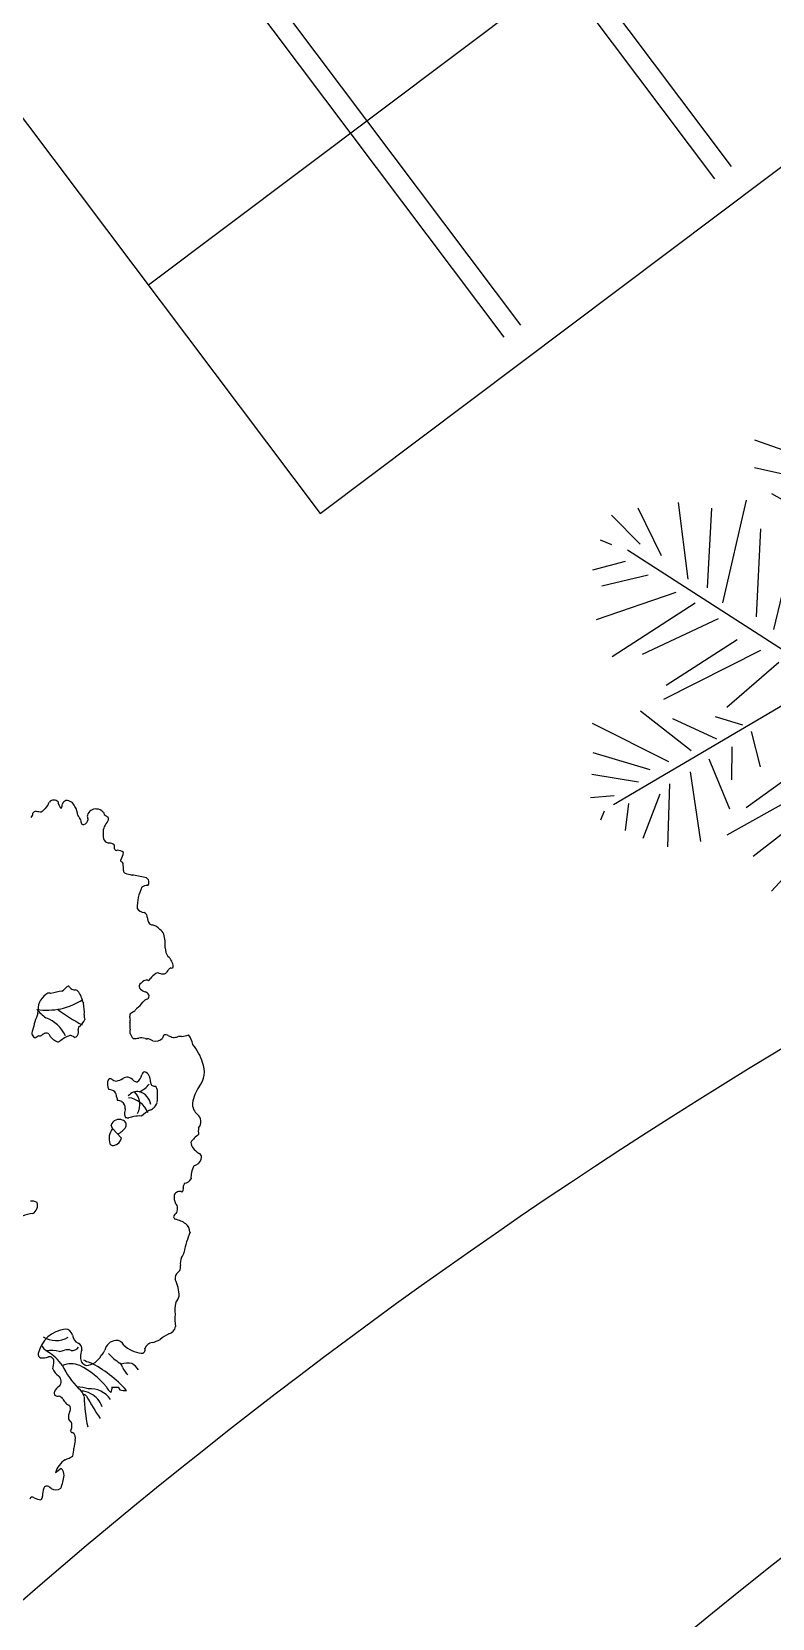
# Model space of a CAD drawing. Header units: millimetres. Extents: x -17017 to 2697, y 1903 to 18260.
# Drawn here: x -16954.6 to -16953.87, y 18240.881 to 18242.446 of the extents above; entities that cross this region are included whole.
import ezdxf

# ---------------------------------------------------------------- set-up
doc = ezdxf.new("R2010")
doc.units = ezdxf.units.MM
doc.linetypes.add('0', pattern=[0])
for name, color, linetype in [('1', 7, 'Continuous'), ('A-Glaz', 92, 'Continuous'), ('CAY', 94, 'Continuous'), ('DIENHOA', 3, 'Continuous')]:
    doc.layers.add(name, color=color, linetype=linetype)
doc.styles.add('ATT', font='romans.shx')

# ---------------------------------------------------------------- blocks, each defined once
blk = doc.blocks.new('12PPLT13')
at = {"color": 0, "linetype": 'ByBlock'}
for p, q in [((0.0819, 0.4233), (0.0324, 0.5059)), ((0.0426, 0.2163), (0.1175, 0.5123)), ((0.1251, 0.4411), (0.1645, 0.4767)), ((0.0718, 0.3738), (-0.0324, 0.4627)), ((0.1137, 0.4017), (0.2064, 0.4233)), ((-0.3133, 0.3476), (-0.3336, 0.3946)), ((-0.2636, 0.3014), (-0.2636, 0.3852)), ((-0.2128, 0.2671), (-0.209, 0.3928)), ((-0.1544, 0.2226), (-0.1658, 0.3967)), ((-0.0908, 0.1604), (-0.0044, 0.3852)), ((0.1137, 0.3624), (0.2319, 0.3878)), ((0.0175, 0.0323), (-0.3715, 0.3655)), ((-0.1302, 0.1921), (-0.0908, 0.3573)), ((0.0502, 0.3052), (0.0108, 0.37)), ((-0.3397, 0.304), (-0.3867, 0.3193)), ((0.0921, 0.3268), (0.2242, 0.3268)), ((0.0387, 0.2556), (-0.007, 0.309)), ((0.0781, 0.2772), (0.1671, 0.2874)), ((0.1887, 0.0854), (0.2598, 0.2938)), ((0.2357, 0.093), (0.3271, 0.2861)), ((-0.269, 0.2445), (-0.3909, 0.2673)), ((-0.0438, 0.1172), (-0.0121, 0.2747)), ((0.1455, 0.0854), (0.1848, 0.2709)), ((0.0642, 0.2264), (0.0997, 0.2379)), ((0.0946, 0.074), (0.1302, 0.2391)), ((0.2916, 0.0892), (0.3932, 0.2467)), ((-0.209, 0.1883), (-0.3741, 0.1997)), ((0.3462, 0.1045), (0.4453, 0.1997)), ((-0.181, 0.1604), (-0.3716, 0.1299)), ((0.0032, 0.0702), (0.0032, 0.1718)), ((0.4211, 0.1172), (0.472, 0.168)), ((-0.134, 0.14), (-0.275, 0.0841)), ((0.0387, 0.0536), (0.0781, 0.1527)), ((-0.38, 0.0169), (-0.4288, 0.1095)), ((0.0175, 0.0323), (0.4923, 0.0968)), ((-0.4211, 0.013), (-0.4745, 0.0727)), ((-0.3346, 0.0191), (-0.3818, 0.0803)), ((-0.2891, 0.0211), (-0.3106, 0.0727)), ((-0.0794, 0.0892), (-0.2522, 0.0308)), ((0.0071, 0.0339), (-0.5317, -0.0124)), ((0.0071, 0.0339), (0.2789, -0.377)), ((0.303, 0.0498), (0.4326, -0.0569)), ((0.3614, 0.0498), (0.4567, -0.0213)), ((0.4364, 0.0536), (0.4999, 0.0219)), ((-0.4605, 0.0092), (-0.5075, 0.027)), ((-0.0058, 0.0056), (-0.2242, -0.3757)), ((0.0553, 0.0308), (0.1175, -0.0289)), ((0.0985, 0.0257), (0.2039, -0.048)), ((0.1607, 0.0219), (0.2712, -0.1153)), ((0.2128, 0.0308), (0.3271, -0.1509)), ((0.2636, 0.0219), (0.3665, -0.0963)), ((-0.4643, -0.0264), (-0.4898, -0.0696)), ((-0.4211, -0.0264), (-0.4542, -0.1369)), ((-0.3818, -0.0302), (-0.3996, -0.1344)), ((-0.3063, -0.0091), (-0.35, -0.0975)), ((-0.2523, -0.0111), (-0.2777, -0.0543)), ((-0.0476, -0.0366), (-0.1264, -0.0175)), ((-0.0832, -0.0797), (-0.2242, -0.0531)), ((-0.0186, -0.066), (0.0755, -0.1639)), ((0.1201, -0.1136), (0.1887, -0.092)), ((-0.1061, -0.1153), (-0.2801, -0.1153)), ((-0.04, -0.1039), (0.0667, -0.2894)), ((-0.1302, -0.1826), (-0.3348, -0.1471)), ((-0.0591, -0.1509), (0.0387, -0.2855)), ((0.1088, -0.1306), (0.0948, -0.1852)), ((0.1527, -0.1499), (0.2175, -0.1473)), ((0.1785, -0.1941), (0.275, -0.1483)), ((0.1391, -0.1801), (0.1035, -0.269)), ((-0.1582, -0.2144), (-0.3157, -0.2144)), ((-0.0985, -0.1903), (-0.0197, -0.3364)), ((0.2064, -0.2297), (0.3424, -0.2017)), ((-0.1264, -0.2373), (-0.0121, -0.3948)), ((0.1645, -0.2297), (0.0921, -0.3338)), ((-0.1734, -0.2538), (-0.3233, -0.2805)), ((-0.1455, -0.2767), (-0.0832, -0.4304)), ((0.1887, -0.2728), (0.1213, -0.4266)), ((0.2319, -0.269), (0.3564, -0.2665)), ((-0.2166, -0.3084), (-0.3081, -0.3592)), ((0.2064, -0.3084), (0.1785, -0.4228)), ((0.2535, -0.2868), (0.3424, -0.316)), ((-0.1772, -0.3326), (-0.1505, -0.4228)), ((0.2319, -0.33), (0.2217, -0.4228)), ((-0.2369, -0.3516), (-0.2916, -0.4113)), ((0.275, -0.3478), (0.3284, -0.3516)), ((-0.2014, -0.3796), (-0.181, -0.4431)), ((0.2611, -0.377), (0.2674, -0.4228)), ((0.2928, -0.3948), (0.3106, -0.4012)), ((-0.2331, -0.4075), (-0.2407, -0.4304))]:
    blk.add_line(p, q, dxfattribs=at)
at = {"color": 0, "linetype": 'ByBlock', "style": 'ATT'}
for tag, p, flags in [('ITEM', (-1, -3.25), 3), ('ROOM_NUMBER', (-1, -4.5833), 1)]:
    blk.add_attdef(tag, p, '', height=1, dxfattribs=dict(at, flags=flags))
blk = doc.blocks.new('Cay73-mb')
at = {"layer": 'DIENHOA'}
for p, q in [((1457.5, 37.2), (1451.6, 51.1)), ((1494.2, -1.5), (1457.5, 37.2)), ((1453.7, -1024.3), (1481, -1024.8)), ((1481, -1024.8), (1487, -1036.1))]:
    blk.add_line(p, q, dxfattribs=at)
for centre, radius, start, end in [((1110.6, 1412.5), 93.9, 319.81722, 338.60816), ((1214.7, 1366.5), 20.3, 82.97243, 144.63414), ((1217.1, 1362.3), 24.4, 46.40215, 90), ((1291.4, 1386.8), 57.9, 186.83815, 212.18578), ((1215.9, 1371.9), 35.8, 329.61584, 357.99957), ((1273.3, 1362.9), 23, 107.57713, 160.24949), ((1266.8, 1345.3), 39.5, 22.41087, 90.60938), ((1096.2, 1336.4), 34.8, 323.12665, 353.26557), ((1146, 1324.1), 17.2, 95.67725, 151.69624), ((1162, 1408.2), 69.3, 255.1753, 272.48589), ((1148.1, 1370.3), 35.6, 298.43991, 322.28205), ((1185, 1339.7), 12.4, 102.21847, 134.9964), ((1246.9, 1359.5), 5.69, 218.16283, 268.7163), ((1228.5, 1314.3), 87.8, 6.28744, 31.61265), ((1341.2, 1332.7), 26.8, 199.09706, 223.77234), ((1303.3, 1296.4), 25.7, 355.93091, 43.78689), ((1334.1, 1309.4), 23.2, 284.18155, 354.09628), ((1385.1, 1320.5), 31, 171.58921, 205.64551), ((1388.1, 1315.1), 35.1, 83.76215, 163.60734), ((1392, 1313), 37, 41.45977, 90), ((1400.3, 1322), 24.8, 12.03584, 38.66544), ((1461.3, 1365.3), 53, 225.1735, 244.79487), ((1420.4, 1308.7), 20.3, 315.78943, 25.28218), ((1336.6, 1294), 7.72, 175.70999, 294.31682), ((1481.7, 1252.1), 63.2, 137.80981, 187.89258), ((1453.7, 1239.6), 34.7, 173.56997, 223.30685), ((1459.8, 1271.8), 64.3, 240.75609, 254.91928), ((1446.3, 1184), 25.9, 46.01343, 97.1236), ((1412.6, 1189.3), 53.4, 356.88621, 14.53726), ((1473.3, 1187.3), 7.49, 187.12644, 292.7464), ((1477.4, 1142.2), 38.2, 49.24033, 91.76204), ((1496.2, 1138.7), 5.59, 131.0491, 265.82772), ((1438.5, 1177.4), 64.1, 327.40634, 354.39954), ((1490.7, 1124), 10.5, 12.07234, 60.72333), ((1347.1, 1106.1), 155.2, 356.61175, 7.43046), ((1515.9, 1098.3), 14, 185.70987, 242.07566), ((1594.5, 1367.9), 294.6, 253.19959, 258.88795), ((1481, 637.8), 444.7, 75.70239, 82.67519), ((1587.9, 1049.6), 19.3, 10.78708, 81.08395), ((1582.6, 1050.2), 24.4, 324.15489, 7.07826), ((1739, 948.4), 179.7, 153.60431, 182.14754), ((1599.8, 1001.7), 34.4, 85.71097, 129.33922), ((1591.6, 962.4), 38.3, 212.85648, 264.07542), ((1580.2, 905.5), 20.3, 0.68699, 68.49913), ((1670.9, 912.8), 70.8, 185.71076, 208.68726), ((1647.3, 949.9), 80.9, 241.55776, 250.51849), ((1607.4, 815.9), 59.1, 41.39725, 77.36699), ((1635.6, 825.3), 33.9, 18.10771, 61.50506), ((1536.9, 793.9), 137.5, 353.93417, 17.74515), ((1742.1, 782.3), 68.6, 182.41958, 213.82512), ((1651.4, 699.9), 55.6, 2.59329, 52.63413), ((1601.1, 654.7), 11.1, 295.55455, 348.68873), ((1687, 594.1), 95, 122.7283, 142.07118), ((1643.7, 662.2), 14.3, 66.52632, 124.41327), ((1665.6, 720), 47.6, 250.05239, 273.05909), ((1667.8, 685.7), 13.2, 271.80213, 326.31333), ((1765.5, 619.3), 105, 137.12476, 145.72935), ((1700.8, 682.9), 14.5, 102.99623, 147.3721), ((1700.6, 702.6), 6.41, 241.34944, 357.79471), ((1227.1, 526.5), 75.5, 117.28471, 181.07456), ((1196.8, 578.5), 15.6, 58.87623, 105.93992), ((1320.1, 178.7), 429, 99.47327, 105.57556), ((1165.9, 727.2), 150.6, 303.68049, 315.52051), ((1275.9, 616.4), 5.8, 23.70552, 115.85821), ((1308.2, 637.8), 33, 215.37225, 244.6744), ((1304.5, 651.8), 45, 256.50897, 269.2461), ((1300.6, 583.9), 23.1, 37.92914, 81.57604), ((1267.4, 558.8), 64.7, 13.37652, 37.41537), ((1611.8, 598.5), 52, 119.4729, 150.52013), ((1594, 627.2), 27.6, 186.52059, 219.46186), ((1608.5, 652.1), 55.6, 229.90253, 254.0849), ((1596.9, 625.6), 21.1, 64.65652, 120.43247), ((1585.7, 577.1), 22.9, 25.32038, 70.71213), ((1591.3, 581.3), 16.1, 309.73267, 20.22712), ((1188.4, 796.2), 272.4, 261.15897, 302.79119), ((1312, 668.9), 217.9, 220.60385, 233.98253), ((1080.8, 520.1), 71, 352.64499, 3.98442), ((1593.8, 991.1), 588.1, 232.0457, 243.67899), ((1458.3, 604.9), 131.7, 193.67607, 203.75668), ((1209.1, 517.8), 133.1, 354.07122, 14.8226), ((1462.6, 640.6), 147, 297.58467, 306.86655), ((1588.3, 501.7), 43.1, 134.99652, 150.38887), ((1452.7, 664.9), 169.3, 308.37579, 320.07842), ((1609, 537.2), 32.6, 103.18906, 144.15311), ((1662.6, 314.6), 547.8, 158.9812, 166.75485), ((1133.8, 358.2), 143.4, 24.65554, 69.59181), ((1254.8, 530.7), 100.2, 309.41062, 333.42665), ((1372.6, 499.7), 31.4, 172.02754, 206.05786), ((1660.4, 467.5), 132.4, 177.73922, 190.67251), ((1464.9, 512.2), 65.9, 343.68938, 358.36322), ((1562.7, 495), 34.6, 182.04566, 200.57689), ((1488.6, 486.6), 41.8, 340.66262, 354.80494), ((1146.8, 429.2), 20.5, 148.06615, 253.3987), ((1168.1, 379.4), 40.6, 108.87974, 132.03323), ((1156.5, 437.4), 19.7, 265.38121, 301.7502), ((1201.9, 375.9), 56.8, 109.84859, 127.9867), ((1186.7, 415.1), 14.8, 49.90931, 106.14684), ((1247.9, 447.8), 55.9, 202.4221, 250.53622), ((1234.4, 404.1), 10.4, 240.30335, 307.86493), ((1341.7, 270.5), 161, 111.896, 128.81445), ((1280.6, 390.5), 29.4, 45.94956, 87.96279), ((1293.9, 436.7), 26.1, 286.0342, 318.64194), ((1283.9, 436), 33.9, 330.76415, 14.04112), ((1336.6, 445.3), 19.8, 156.24286, 183.14015), ((1450.9, 435.8), 79.7, 354.80494, 5.19506), ((1620, 464.5), 96.7, 201.80381, 216.69978), ((1542.5, 510.4), 103.7, 270, 282.91607), ((1573.1, 347.6), 62.2, 73.26608, 96.88089), ((1604.4, 471.1), 65.3, 258.2331, 267.51858), ((1587.6, 339.7), 68, 58.24304, 80.58636), ((1632.7, 441.5), 45, 258.07438, 312.64379), ((1687.5, 405.6), 24.5, 136.48909, 173.29175), ((1674.6, 400.7), 22.3, 56.91693, 102.72729), ((1727.1, 496.4), 86.9, 242.34841, 256.25165), ((1706.5, 474.5), 62.6, 270, 286.65522), ((1734.9, 376.8), 39.2, 80.34511, 105.52764), ((1722.9, 557.4), 143.2, 277.43316, 288.95413), ((1708.8, 371.5), 78.9, 8.11598, 39.79885), ((1634, 250.3), 202.2, 16.74788, 40.84862), ((1820.7, 401), 38.5, 208.48991, 232.69917), ((1594.2, 253.7), 17.1, 104.74196, 165.92966), ((1576.7, 236.8), 35.9, 28.20631, 68.52143), ((1736.1, 271.6), 98.7, 321.0221, 22.03589), ((1480.1, 220.5), 43.7, 154.23611, 211.21599), ((1448.3, 230.7), 11.7, 57.56803, 130.60398), ((1434.5, 140), 58.4, 56.06779, 81.94581), ((1482.1, 279.5), 47.7, 234.77985, 259.54896), ((1462.8, 298.1), 66.3, 279.20895, 304.04202), ((1523.1, 199.3), 49.5, 91.17202, 117.89943), ((1495.3, 182), 72, 46.32801, 68.19679), ((1556.5, 245.5), 16.1, 224.99739, 279.14371), ((1538.4, 263.3), 39.6, 301.43189, 352.01087), ((1517.6, 294.5), 117.5, 295.60137, 320.70806), ((1546.8, 226.5), 67.3, 2.30518, 23.96055), ((1631.9, 227.1), 18, 173.36808, 218.04647), ((1630.4, 231.5), 20.1, 230.70804, 272.41894), ((1617.8, 191.2), 24.4, 352.72782, 56.30753), ((1977.4, 103.4), 195.8, 147.1719, 168.60988), ((1435.5, 166.4), 38.6, 1.81814, 35.04863), ((1576.1, 190.9), 104.7, 192.89751, 201.06386), ((1470.4, 95.8), 58, 64.02355, 82.33074), ((1479.8, 122.3), 30.2, 353.92809, 57.88083), ((1559.4, 142.5), 46.9, 79.0469, 142.06179), ((1510.9, 66.2), 98.8, 21.50086, 82.9363), ((1498.7, 136.2), 71.2, 329.00421, 46.54248), ((1551.5, 127.3), 63.5, 8.69305, 74.57916), ((1593.4, 158.3), 49.2, 310.27261, 342.82557), ((1475.7, 172.1), 167, 350.24721, 5.51098), ((1842.7, 140.1), 57.3, 178.0251, 230.86208), ((1484.5, 40.6), 34.6, 64.87376, 162.38899), ((1492.5, 51.9), 21.1, 338.24197, 71.56342), ((2165.1, 7.4), 664.8, 170.32383, 172.18541), ((1538, 99.8), 31.5, 183.62998, 211.26142), ((1522.9, 115.7), 34.4, 249.79818, 273.46854), ((1569.3, -45.2), 134.1, 100.40864, 109.31118), ((1567.2, -9.1), 98.3, 84.44653, 102.98473), ((1735.1, -91.7), 240.1, 121.53712, 131.28541), ((1594.5, 162.6), 51.8, 286.87795, 306.25632), ((1783.9, 66.3), 37.1, 316.49197, 52.30529), ((1511.6, -4.4), 68.2, 142.40222, 197.79125), ((1450.7, 82.1), 72.2, 292.45057, 328.301), ((1880.7, -87.8), 122.3, 124.85987, 146.12732), ((1903.4, 26.9), 93.6, 171.46938, 188.80728), ((1460, -15.2), 16.7, 216.86729, 296.34527), ((1456.4, 6.9), 38.8, 286.58882, 347.50741), ((1816.8, -18.6), 37.6, 181.54858, 218.73422), ((1859.8, 14.2), 91.7, 217.88263, 239.28569), ((1805.2, -81.3), 18.3, 336.13331, 64.98915), ((1850.3, -151.9), 68.6, 148.23346, 173.03868), ((1779.8, -72.1), 45.3, 285.5051, 338.45364), ((1791.5, -209.2), 44, 149.79272, 175.74421), ((1750.3, -153.8), 33.4, 275.50813, 332.73825), ((1851.1, -162.5), 71.4, 164.61972, 185.29262), ((1126.4, -296.8), 36.6, 54.90325, 98.10438), ((1777.2, -243.4), 66.9, 172.99682, 203.95006), ((1732.5, -244.9), 23.8, 65.66483, 156.03359), ((1734.7, -211.4), 14, 302.93188, 23.2043), ((1132.5, -408.4), 96.5, 91.42308, 117.64679), ((1115.7, -283.6), 31.8, 296.98104, 344.60651), ((1122.6, -278.5), 27.4, 330.25598, 24.9723), ((1726, -327.8), 17.7, 115.63485, 169.53921), ((1721.1, -324.1), 12.5, 182.29124, 241.31891), ((1704.1, -287.1), 20.5, 351.70569, 54.16983), ((1692.4, -292.9), 32.1, 323.95174, 5.19585), ((1688.2, -458.1), 125.9, 55.86508, 77.69921), ((1736.8, -384.8), 37.9, 355.5761, 54.46978), ((2109.1, -536.1), 363.6, 156.00198, 162.75118), ((1926.9, -487.7), 175.4, 160.20079, 174.16083), ((1790.8, -515.8), 54.9, 154.43228, 189.30194), ((1668.8, -441.9), 88.2, 325.29488, 341.55907), ((1742.6, -576), 28.1, 125.5399, 192.97452), ((1555.1, -655.3), 176, 1.36988, 24.51493), ((1666.6, -482.2), 92.7, 310.0393, 316.45885), ((1693.2, -529.9), 43.7, 338.28694, 6.84513), ((1660.5, -632.2), 73, 321.92744, 344.92651), ((1825.3, -709.7), 112.1, 163.10767, 188.09187), ((1680, -770.9), 36.4, 283.03004, 352.40275), ((1997.4, -740.2), 283.5, 177.03804, 187.20563), ((1278.9, -914.5), 129.5, 96.97037, 167.46124), ((1225.5, -737.3), 96.2, 236.50093, 300.99197), ((1261, -818.7), 32.8, 13.50026, 86.20739), ((1333, -807), 40.3, 185.76351, 245.3307), ((1308.4, -865.7), 23.4, 345.6725, 70.48902), ((1473.8, -882.1), 48.8, 92.64163, 168.54127), ((1475.7, -863.9), 30.8, 22.84078, 97.68662), ((1626, -879.1), 37.8, 98.58068, 159.58753), ((1586.8, -710.7), 135.3, 284.34875, 299.24033), ((1736.8, -922.5), 125.9, 112.70731, 131.82598), ((1167.2, -889.9), 15.1, 166.32412, 249.20939), ((1170.7, -837.4), 67.2, 262.40797, 290.62714), ((1220.2, -827.2), 59.3, 203.06613, 240.61511), ((1203, -1042.3), 168.1, 77.61595, 96.04145), ((1091.9, -1045.4), 193.8, 34.4553, 59.23394), ((1198.5, -918.1), 18.2, 0.19693, 103.0875), ((1234.5, -819.3), 59, 274.39556, 296.42767), ((1271.2, -909.8), 39.1, 64.96602, 105.5135), ((1289.6, -836.9), 37.5, 267.13965, 320.23536), ((1357, -905.6), 30.9, 171.84204, 256.26833), ((1423.9, -901.3), 97.5, 162.2326, 180), ((1381.2, -848.8), 76, 236.00475, 257.62786), ((1344, -861.3), 74.6, 274.40741, 334.14779), ((1385.4, -860.1), 42.4, 307.2654, 343.06694), ((1665.5, -665.9), 315.5, 224.52236, 235.54438), ((1589.3, -763), 123.2, 226.23806, 263.662), ((1577.6, -871.5), 14.1, 262.16708, 23.20581), ((1125.2, -920.7), 91.5, 341.57722, 1.68527), ((1263.9, -930.6), 55.3, 200.10166, 239.89174), ((1287.4, -1019.3), 90.8, 66.9297, 113.0703), ((1575.9, -779.4), 359.9, 205.75083, 224.14968), ((1164.5, -1245.8), 348.2, 39.70376, 62.92113), ((1132, -1383.2), 515.8, 41.96758, 63.15571), ((1471.4, -948.5), 27.4, 11.06555, 55.1948), ((1520.3, -1001.2), 75.6, 77.04754, 111.63373), ((1584.3, -902.1), 95.4, 205.57598, 228.20332), ((1491.7, -1003.4), 88.5, 34.16897, 59.05439), ((1259.7, -1059.4), 43.5, 117.92218, 158.69507), ((1217.9, -1001.1), 29.2, 317.29537, 51.13474), ((1314.2, -1141.5), 117.7, 68.34953, 91.15598), ((1282.8, -1079), 60.1, 14.68172, 54.48178), ((1330, -1115.5), 74.5, 58.74699, 90.51021), ((1367.3, -1131.4), 99.7, 34.42877, 95.60082), ((1482, -1002.4), 53.9, 202.84837, 234.96084), ((1513.8, -1051.3), 62.9, 154.40889, 175.70778), ((1511.6, -906.1), 132.3, 259.29439, 271.68409), ((1235.8, -1049.5), 17.6, 160.45909, 204.34983), ((1235.7, -1037), 25.4, 230.94697, 268.01106), ((1234.9, -1084), 21.6, 29.49888, 90), ((1311.7, -1044.4), 64.9, 206.57045, 225.49714), ((1302.5, -1051.4), 53.4, 227.29734, 243.69822), ((1266.4, -1113.7), 19.1, 328.92356, 49.40538), ((1339, -1067.1), 12.6, 22.44822, 96.07251), ((1938.4, -1054), 597.5, 180.93987, 192.89242), ((2577.7, -370.3), 1408.7, 209.41852, 213.78079), ((1331.8, -1129.7), 86.2, 16.70631, 64.66974), ((1336.2, -1150.8), 60, 152.9987, 185.42774), ((1305.7, -1139.8), 33.7, 209.7507, 240.2628), ((1232.1, -1183.3), 58.6, 355.4901, 14.03942), ((1291.3, -1204.9), 5.97, 172.89113, 285.55372), ((1239.6, -1180.6), 51.5, 332.80837, 351.86801), ((1278.8, -1233.6), 27, 338.37625, 58.50175), ((1132.9, -1267.8), 166.5, 346.07178, 357.27305), ((1471.3, -1284.5), 172.3, 166.26062, 177.08421), ((1311.5, -1400.4), 91.4, 121.93239, 165.11623), ((1671.4, -1937.5), 717.8, 126.2861, 128.65322), ((1224.2, -1384.9), 34.3, 354.95361, 49.1916), ((1135.9, -1014.4), 333.6, 292.4176, 298.38737), ((1188.1, -1442.7), 12.5, 109.08954, 168.52595), ((1185.4, -1455), 24.2, 36.03345, 93.42097), ((1074.3, -1368.1), 185.2, 337.25347, 353.85194), ((1128.2, -1486.7), 10.4, 45.00639, 168.38507), ((1166.1, -1426.7), 60.9, 239.87187, 267.61459), ((1154.3, -1475.2), 15.3, 306.95997, 10.95645), ((1276.9, -1477.1), 107.6, 159.93979, 177.43543), ((1224.2, -1410.7), 35.7, 237.49524, 305.78954)]:
    blk.add_arc(centre, radius, start, end, dxfattribs=at)

msp = doc.modelspace()

# ---------------------------------------------------------------- linework, layer by layer
at = {"layer": '1', "linetype": '0'}
msp.add_line((-16953.2089, 18243.1555), (-16954.4849, 18242.1959), dxfattribs=at)
at = {"layer": '1', "linetype": 'ByBlock'}
for points in [[(-16954.0338, 18247.6666), (-16955.6742, 18246.4325), (-16955.3001, 18245.9352), (-16956.576, 18244.9753), (-16954.3156, 18241.9706), (-16953.0397, 18242.9305), (-16952.9084, 18242.7559), (-16951.2679, 18243.99), (-16954.0338, 18247.6666)], [(-16953.9265, 18242.3009), (-16956.1509, 18245.2576)], [(-16956.1349, 18245.2696), (-16953.9105, 18242.3129)], [(-16954.1343, 18242.1446), (-16956.3586, 18245.1013)], [(-16956.3427, 18245.1133), (-16954.1183, 18242.1566)]]:
    msp.add_lwpolyline(points, dxfattribs=at)
at = {"layer": '1', "linetype": '0'}
for centre, radius, start, end in [((-16951.0774, 18236.826), 5.3908, 98.5927, 139.3206), ((-16951.0532, 18237.3565), 4.5528, 94.8693, 155.9228)]:
    msp.add_arc(centre, radius, start, end, dxfattribs=at)

# ---------------------------------------------------------------- block references
at = {"layer": 'A-Glaz', "xscale": 0.5, "yscale": 0.5, "zscale": 0.5, "rotation": 266.9738346596274}
msp.add_blockref('12PPLT13', (-16953.8308, 18241.8128), dxfattribs=at)
at = {"layer": 'CAY', "xscale": 0.0002401321913174146, "yscale": 0.0002401321913174146, "zscale": 0.0002401321913174146}
msp.add_blockref('Cay73-mb', (-16954.8705, 18241.3551), dxfattribs=at)

doc.saveas('drawing.dxf')
